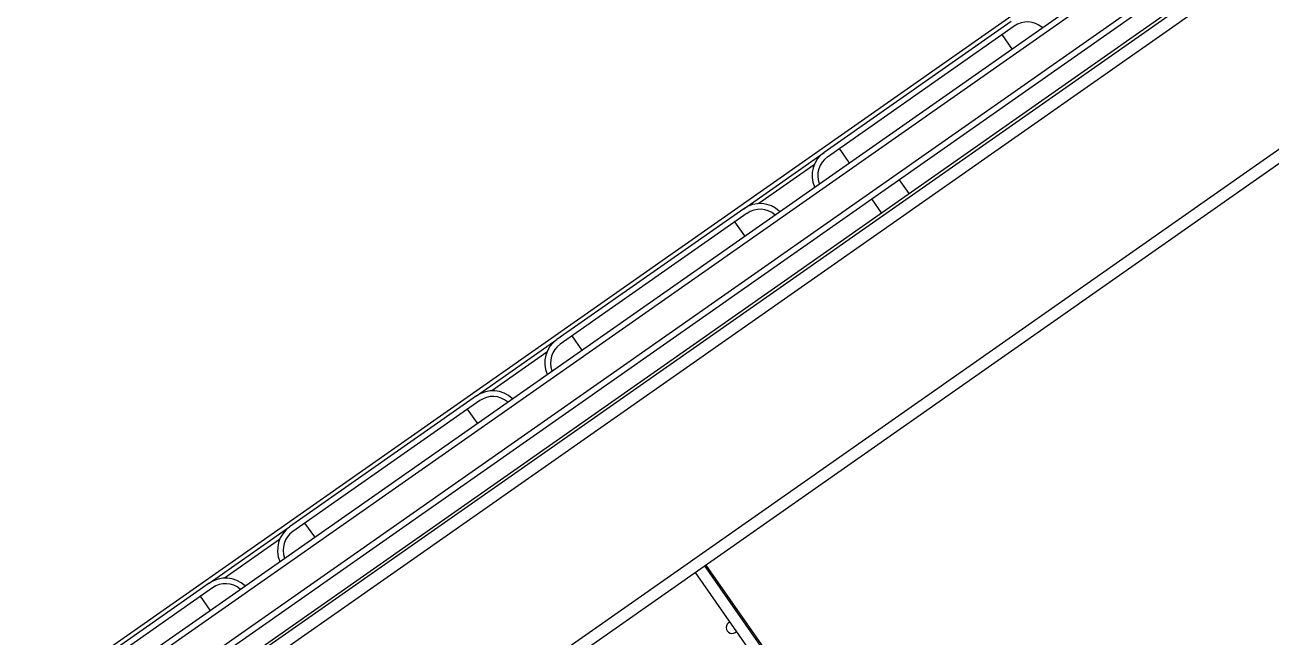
# Model space of a CAD drawing. Header units: millimetres. Extents: x 152904052 to 153933663, y 538271515 to 539240469.
# Drawn here: x 153346420.1 to 153346859.3, y 538942579.2 to 538942794.8 of the extents above; entities that cross this region are included whole.
import ezdxf

# ---------------------------------------------------------------- set-up
doc = ezdxf.new("R2010")
doc.units = ezdxf.units.MM
doc.layers.add('POWR', color=5, linetype='Continuous')

msp = doc.modelspace()

# ---------------------------------------------------------------- linework, layer by layer
at = {"layer": 'POWR', "color": 7}
for p, q in [((153348058.63, 538943663.11), (153346297.45, 538942429.92)), ((153348060.98, 538943659.75), (153346299.8, 538942426.56)), ((153348110.76, 538943625.26), (153346315.18, 538942367.98)), ((153346258.73, 538942441.63), (153347159.8, 538943072.56)), ((153346267.9, 538942433.76), (153347164.05, 538943061.26)), ((153346268.42, 538942436.69), (153347161.13, 538943061.77)), ((153346274.1, 538942424.92), (153347170.25, 538943052.41)), ((153346277.08, 538942424.44), (153347169.67, 538943049.44)), ((153346300.86, 538942433.77), (153347150.73, 538943028.85)), ((153347192.8, 538942977.49), (153346347.02, 538942385.27)), ((153346767.69, 538942796.05), (153346701.83, 538942749.93)), ((153346768.84, 538942794.41), (153346702.98, 538942748.29)), ((153346768.02, 538942786.51), (153346764.58, 538942791.43)), ((153346673.49, 538942730.09), (153346701.83, 538942749.93)), ((153346710.68, 538942746.36), (153346707.24, 538942751.28)), ((153346698.3, 538942745.51), (153346678.85, 538942731.89)), ((153346731.73, 538942735.47), (153346728.29, 538942740.38)), ((153346673.49, 538942730.09), (153346607.63, 538942683.97)), ((153346718.46, 538942733.5), (153346721.9, 538942728.59)), ((153346674.63, 538942728.45), (153346608.77, 538942682.33)), ((153346673.82, 538942720.55), (153346670.37, 538942725.47)), ((153346579.28, 538942664.12), (153346607.63, 538942683.97)), ((153346616.47, 538942680.4), (153346613.03, 538942685.31)), ((153346604.1, 538942679.55), (153346584.65, 538942665.93)), ((153346579.28, 538942664.12), (153346513.42, 538942618.01)), ((153346580.43, 538942662.49), (153346514.57, 538942616.37)), ((153346579.61, 538942654.59), (153346576.17, 538942659.5)), ((153346485.08, 538942598.16), (153346513.42, 538942618.01)), ((153346522.27, 538942614.44), (153346518.83, 538942619.35)), ((153346509.9, 538942613.59), (153346490.44, 538942599.96)), ((153346846.37, 538942337.69), (153346659.73, 538942604.24)), ((153346660.14, 538942604.52), (153346846.78, 538942337.97)), ((153346843.1, 538942335.39), (153346656.46, 538942601.94)), ((153346485.08, 538942598.16), (153346419.22, 538942552.05)), ((153346486.23, 538942596.53), (153346420.37, 538942550.41)), ((153346485.41, 538942588.63), (153346481.97, 538942593.54))]:
    msp.add_line(p, q, dxfattribs=at)
for centre, radius, start, end in [((153346773.42, 538942787.86), 8, 49.4775, 125), ((153346707.56, 538942741.74), 10, 125, 203.463), ((153346707.56, 538942741.74), 8, 125, 200.5225), ((153346679.22, 538942721.89), 10, 46.537, 125), ((153346679.22, 538942721.89), 8, 49.4775, 125), ((153346613.36, 538942675.78), 10, 125, 203.463), ((153346613.36, 538942675.78), 8, 125, 200.5225), ((153346585.02, 538942655.93), 10, 46.537, 125), ((153346585.02, 538942655.93), 8, 49.4775, 125), ((153346519.16, 538942609.82), 10, 125, 203.463), ((153346519.16, 538942609.82), 8, 125, 200.5225), ((153346490.82, 538942589.97), 10, 46.537, 125), ((153346490.82, 538942589.97), 8, 49.4775, 125), ((153346669.37, 538942582.54), 2.1, 109.8169, 320.1831)]:
    msp.add_arc(centre, radius, start, end, dxfattribs=at)

doc.saveas('drawing.dxf')
